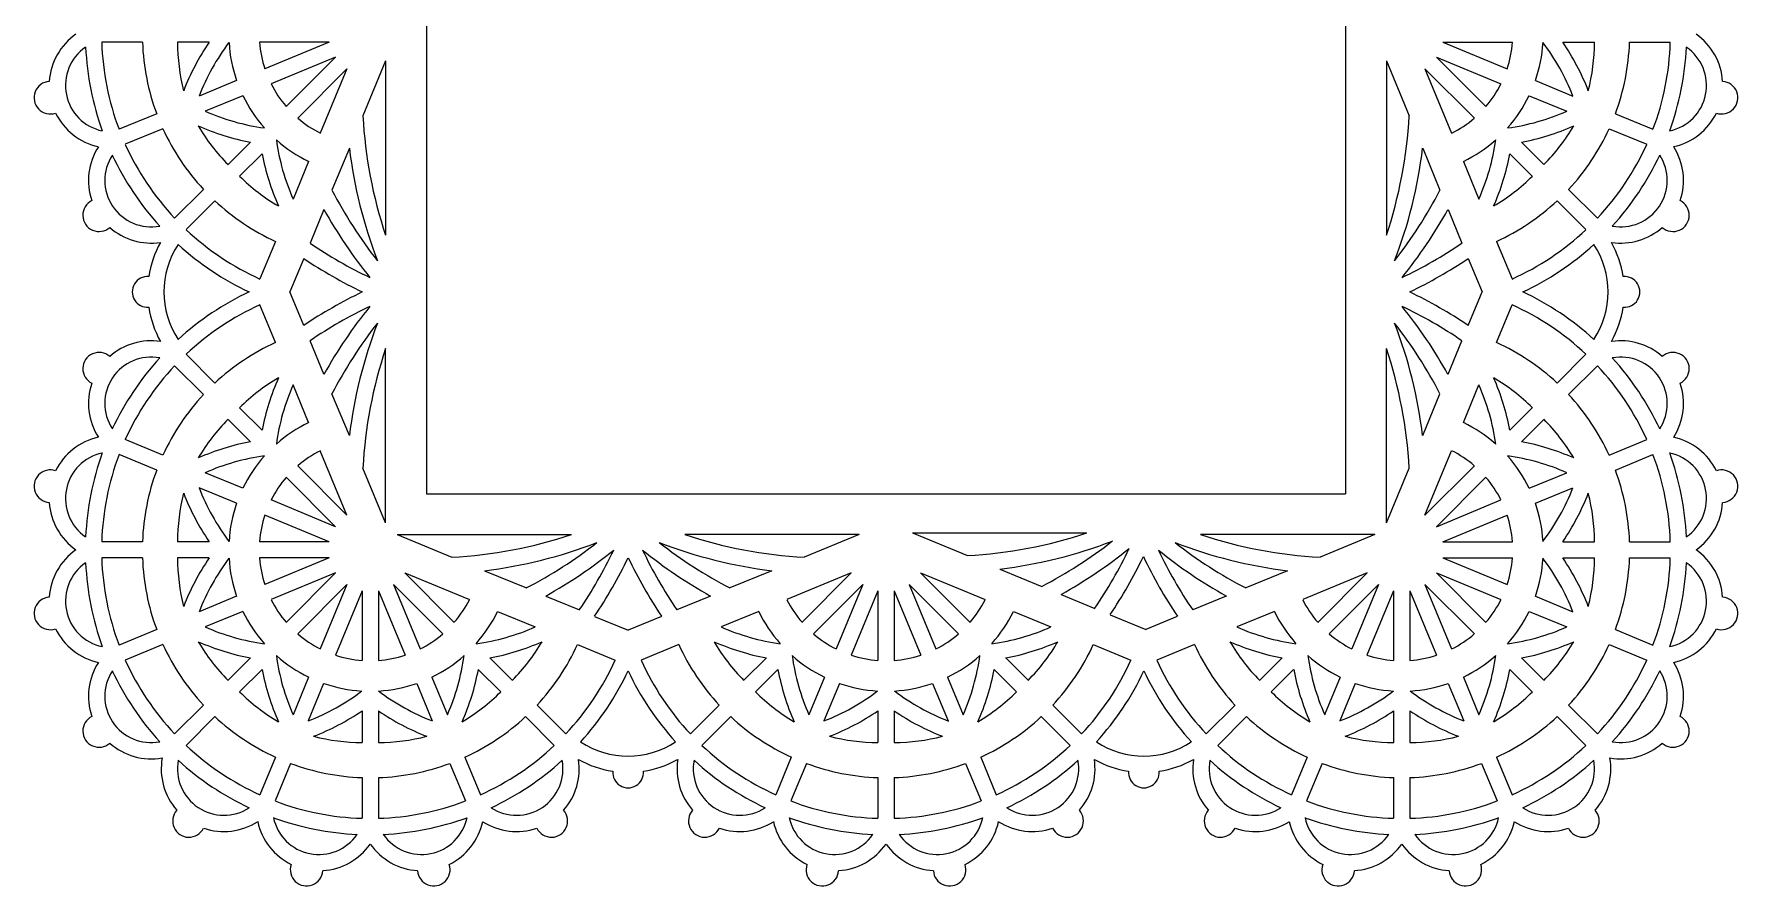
# Model space of a CAD drawing. Extents: x 157 to 457, y 64 to 252.
# Drawn here: x 269 to 457.4, y 63.7 to 157.9 of the extents above; entities that cross this region are included whole.
import ezdxf

# ---------------------------------------------------------------- set-up
doc = ezdxf.new("R2010")
doc.units = 0
doc.layers.get('0').update_dxf_attribs({"linetype": 'CONTINUOUS'})

msp = doc.modelspace()

# ---------------------------------------------------------------- linework, layer by layer
for p, q in [((312.34, 208.69), (312.34, 107.05)), ((413.98, 208.69), (413.98, 107.05)), ((280.95, 156.97), (276.45, 156.97)), ((288.32, 156.97), (284.82, 156.97)), ((301.6, 156.97), (293.89, 156.97)), ((301.6, 156.97), (294.48, 154.02)), ((424.71, 156.97), (431.84, 154.02)), ((424.71, 156.97), (432.43, 156.97)), ((437.99, 156.97), (441.5, 156.97)), ((445.37, 156.97), (449.87, 156.97)), ((302.29, 155.31), (295.17, 152.36)), ((302.29, 155.31), (296.84, 149.85)), ((307.82, 154.91), (305.31, 148.84)), ((307.82, 154.91), (307.82, 135.62)), ((418.49, 154.91), (418.49, 135.62)), ((418.49, 154.91), (421.01, 148.84)), ((424.02, 155.31), (431.15, 152.36)), ((424.02, 155.31), (429.48, 149.85)), ((291.36, 152.73), (287.2, 151.01)), ((303.56, 154.04), (298.11, 148.58)), ((303.56, 154.04), (300.61, 146.91)), ((422.75, 154.04), (425.7, 146.91)), ((422.75, 154.04), (428.21, 148.58)), ((434.96, 152.73), (439.11, 151.01)), ((292.05, 151.06), (287.89, 149.34)), ((434.27, 151.06), (438.43, 149.34)), ((282.52, 149.07), (278.36, 147.34)), ((443.8, 149.07), (447.96, 147.34)), ((283.21, 147.4), (279.05, 145.68)), ((443.11, 147.4), (447.27, 145.68)), ((292.9, 145.92), (290.42, 143.44)), ((303.82, 145.24), (301.9, 140.61)), ((422.5, 145.24), (424.41, 140.61)), ((433.42, 145.92), (435.89, 143.44)), ((294.17, 144.64), (291.69, 142.17)), ((299.32, 143.79), (297.6, 139.63)), ((427, 143.79), (428.72, 139.63)), ((432.14, 144.64), (434.62, 142.17)), ((287.68, 140.7), (284.5, 137.52)), ((288.96, 139.43), (285.78, 136.25)), ((437.36, 139.43), (440.54, 136.25)), ((438.63, 140.7), (441.81, 137.52)), ((301.01, 138.47), (299.47, 134.75)), ((425.3, 138.47), (426.84, 134.75)), ((295.66, 134.95), (293.94, 130.79)), ((430.66, 134.95), (432.38, 130.79)), ((298.77, 133.06), (297.24, 129.36)), ((427.54, 133.06), (429.08, 129.36)), ((298.77, 125.66), (297.24, 129.36)), ((427.54, 125.66), (429.08, 129.36)), ((295.66, 123.76), (293.94, 127.92)), ((430.66, 123.76), (432.38, 127.92)), ((288.96, 119.28), (285.78, 122.47)), ((301.01, 120.25), (299.47, 123.96)), ((307.82, 103.81), (307.82, 123.1)), ((418.49, 103.81), (418.49, 123.1)), ((425.3, 120.25), (426.84, 123.96)), ((437.36, 119.28), (440.54, 122.47)), ((287.68, 118.01), (284.5, 121.19)), ((438.63, 118.01), (441.81, 121.19)), ((299.32, 114.92), (297.6, 119.08)), ((427, 114.92), (428.72, 119.08)), ((303.82, 113.47), (301.9, 118.1)), ((422.5, 113.47), (424.41, 118.1)), ((292.9, 112.8), (290.42, 115.27)), ((294.17, 114.07), (291.69, 116.55)), ((432.14, 114.07), (434.62, 116.55)), ((433.42, 112.8), (435.89, 115.27)), ((282.52, 109.65), (278.36, 111.37)), ((283.21, 111.31), (279.05, 113.03)), ((303.56, 104.68), (300.61, 111.8)), ((422.75, 104.68), (425.7, 111.8)), ((443.11, 111.31), (447.27, 113.03)), ((443.8, 109.65), (447.96, 111.37)), ((292.05, 107.65), (287.89, 109.37)), ((303.56, 104.68), (298.11, 110.13)), ((307.82, 103.81), (305.31, 109.88)), ((418.49, 103.81), (421.01, 109.88)), ((422.75, 104.68), (428.21, 110.13)), ((434.27, 107.65), (438.43, 109.37)), ((291.36, 105.99), (287.2, 107.71)), ((302.29, 103.4), (296.84, 108.86)), ((424.02, 103.4), (429.48, 108.86)), ((434.96, 105.99), (439.11, 107.71)), ((302.29, 103.4), (295.17, 106.36)), ((312.34, 107.05), (413.98, 107.05)), ((424.02, 103.4), (431.15, 106.36)), ((301.6, 101.74), (294.48, 104.69)), ((424.71, 101.74), (431.84, 104.69)), ((280.95, 101.74), (276.45, 101.74)), ((288.32, 101.74), (284.82, 101.74)), ((301.6, 101.74), (293.89, 101.74)), ((309.09, 102.53), (328.38, 102.53)), ((309.09, 102.53), (315.16, 100.02)), ((360.19, 102.53), (340.9, 102.53)), ((360.19, 102.53), (354.12, 100.02)), ((366.09, 102.72), (385.38, 102.72)), ((366.09, 102.72), (372.16, 100.21)), ((417.22, 102.53), (397.93, 102.53)), ((417.22, 102.53), (411.15, 100.02)), ((424.71, 101.74), (432.43, 101.74)), ((437.99, 101.74), (441.5, 101.74)), ((445.37, 101.74), (449.87, 101.74)), ((280.95, 99.94), (276.45, 99.94)), ((288.32, 99.94), (284.82, 99.94)), ((301.6, 99.94), (293.89, 99.94)), ((301.6, 99.94), (294.48, 96.99)), ((424.71, 99.94), (432.43, 99.94)), ((424.71, 99.94), (431.84, 96.99)), ((437.99, 99.94), (441.5, 99.94)), ((445.37, 99.94), (449.87, 99.94)), ((302.29, 98.28), (295.17, 95.33)), ((302.29, 98.28), (296.84, 92.82)), ((309.96, 98.28), (317.09, 95.33)), ((309.96, 98.28), (315.42, 92.82)), ((318.76, 98.53), (323.39, 96.62)), ((350.53, 98.53), (345.9, 96.62)), ((359.32, 98.28), (352.2, 95.33)), ((359.32, 98.28), (353.87, 92.82)), ((366.99, 98.28), (374.12, 95.33)), ((366.99, 98.28), (372.45, 92.82)), ((375.76, 98.72), (380.39, 96.8)), ((407.56, 98.53), (402.93, 96.62)), ((416.35, 98.28), (409.23, 95.33)), ((416.35, 98.28), (410.9, 92.82)), ((424.02, 98.28), (431.15, 95.33)), ((424.02, 98.28), (429.48, 92.82)), ((303.56, 97.01), (298.11, 91.55)), ((303.56, 97.01), (300.61, 89.88)), ((305.23, 96.32), (302.28, 89.19)), ((305.23, 96.32), (305.23, 88.6)), ((307.03, 96.32), (309.98, 89.19)), ((307.03, 96.32), (307.03, 88.6)), ((308.69, 97.01), (314.14, 91.55)), ((308.69, 97.01), (311.64, 89.88)), ((360.59, 97.01), (355.14, 91.55)), ((360.59, 97.01), (357.64, 89.88)), ((362.26, 96.32), (359.31, 89.19)), ((362.26, 96.32), (362.26, 88.6)), ((364.06, 96.32), (367.01, 89.19)), ((364.06, 96.32), (364.06, 88.6)), ((365.72, 97.01), (371.18, 91.55)), ((365.72, 97.01), (368.67, 89.88)), ((417.63, 97.01), (412.17, 91.55)), ((417.63, 97.01), (414.67, 89.88)), ((419.29, 96.32), (416.34, 89.19)), ((419.29, 96.32), (419.29, 88.6)), ((421.09, 96.32), (424.04, 89.19)), ((421.09, 96.32), (421.09, 88.6)), ((422.75, 97.01), (425.7, 89.88)), ((422.75, 97.01), (428.21, 91.55)), ((291.36, 95.7), (287.2, 93.98)), ((325.53, 95.73), (329.25, 94.19)), ((343.75, 95.73), (340.04, 94.19)), ((382.53, 95.91), (386.25, 94.37)), ((400.78, 95.73), (397.07, 94.19)), ((434.96, 95.7), (439.11, 93.98)), ((292.05, 94.03), (287.89, 92.31)), ((320.21, 94.03), (324.36, 92.31)), ((330.94, 93.48), (334.64, 91.95)), ((338.34, 93.48), (334.64, 91.95)), ((349.08, 94.03), (344.92, 92.31)), ((377.24, 94.03), (381.4, 92.31)), ((387.94, 93.67), (391.88, 92.04)), ((395.37, 93.48), (391.88, 92.04)), ((406.11, 94.03), (401.95, 92.31)), ((434.27, 94.03), (438.43, 92.31)), ((282.52, 92.04), (278.36, 90.31)), ((443.8, 92.04), (447.96, 90.31)), ((283.21, 90.37), (279.05, 88.65)), ((292.9, 88.89), (290.42, 86.41)), ((319.35, 88.89), (321.83, 86.41)), ((329.05, 90.37), (333.21, 88.65)), ((340.24, 90.37), (336.08, 88.65)), ((349.93, 88.89), (347.45, 86.41)), ((376.39, 88.89), (378.86, 86.41)), ((386.08, 90.37), (390.24, 88.65)), ((397.27, 90.37), (393.11, 88.65)), ((406.96, 88.89), (404.48, 86.41)), ((433.42, 88.89), (435.89, 86.41)), ((443.11, 90.37), (447.27, 88.65)), ((294.17, 87.61), (291.69, 85.13)), ((299.32, 86.76), (297.6, 82.6)), ((312.93, 86.76), (314.66, 82.6)), ((318.08, 87.61), (320.56, 85.13)), ((351.2, 87.61), (348.72, 85.13)), ((356.35, 86.76), (354.63, 82.6)), ((369.97, 86.76), (371.69, 82.6)), ((375.11, 87.61), (377.59, 85.13)), ((408.23, 87.61), (405.75, 85.13)), ((413.38, 86.76), (411.66, 82.6)), ((427, 86.76), (428.72, 82.6)), ((432.14, 87.61), (434.62, 85.13)), ((300.98, 86.07), (299.26, 81.92)), ((311.27, 86.07), (312.99, 81.92)), ((358.01, 86.07), (356.29, 81.92)), ((368.3, 86.07), (370.02, 81.92)), ((415.04, 86.07), (413.32, 81.92)), ((425.33, 86.07), (427.05, 81.92)), ((287.68, 83.67), (284.5, 80.49)), ((305.23, 83.03), (305.23, 79.53)), ((307.03, 83.03), (307.03, 79.53)), ((324.57, 83.67), (327.75, 80.49)), ((344.72, 83.67), (341.53, 80.49)), ((362.26, 83.03), (362.26, 79.53)), ((364.06, 83.03), (364.06, 79.53)), ((381.6, 83.67), (384.78, 80.49)), ((401.75, 83.67), (398.56, 80.49)), ((419.29, 83.03), (419.29, 79.53)), ((421.09, 83.03), (421.09, 79.53)), ((438.63, 83.67), (441.81, 80.49)), ((288.96, 82.4), (285.78, 79.22)), ((323.3, 82.4), (326.48, 79.22)), ((345.99, 82.4), (342.81, 79.22)), ((380.33, 82.4), (383.51, 79.22)), ((403.02, 82.4), (399.84, 79.22)), ((437.36, 82.4), (440.54, 79.22)), ((295.66, 77.92), (293.94, 73.76)), ((316.6, 77.92), (318.32, 73.76)), ((352.69, 77.92), (350.97, 73.76)), ((373.63, 77.92), (375.35, 73.76)), ((409.72, 77.92), (408, 73.76)), ((430.66, 77.92), (432.38, 73.76)), ((297.32, 77.23), (295.6, 73.07)), ((305.23, 75.66), (305.23, 71.16)), ((307.03, 75.66), (307.03, 71.16)), ((314.93, 77.23), (316.65, 73.07)), ((354.35, 77.23), (352.63, 73.07)), ((362.26, 75.66), (362.26, 71.16)), ((364.06, 75.66), (364.06, 71.16)), ((371.96, 77.23), (373.69, 73.07)), ((411.38, 77.23), (409.66, 73.07)), ((419.29, 75.66), (419.29, 71.16)), ((421.09, 75.66), (421.09, 71.16)), ((428.99, 77.23), (430.72, 73.07))]:
    msp.add_line(p, q)
for centre, radius, start, end in [((277.56, 152.19), 6.93, 124.9689, 176.3342), ((277.56, 152.19), 5.13, 124.3548, 258.1452), ((306.13, 157.87), 31.5, 182.6273, 199.8727), ((306.13, 157.87), 29.7, 181.7367, 200.7633), ((306.13, 157.87), 25.2, 182.0469, 200.4531), ((306.47, 157.04), 21.66, 180.1812, 194.5129), ((310.02, 142.15), 26.28, 145.6734, 158.9005), ((310.02, 142.15), 24.48, 142.8413, 158.7967), ((306.13, 157.87), 15.64, 183.42, 199.2013), ((306.13, 157.87), 12.27, 184.206, 198.294), ((420.19, 157.87), 12.27, 341.706, 355.794), ((420.19, 157.87), 15.64, 340.7987, 356.58), ((416.29, 142.15), 24.48, 21.2033, 37.1587), ((416.29, 142.15), 26.28, 21.0995, 34.3266), ((419.84, 157.04), 21.66, 345.4871, 359.8188), ((420.19, 157.87), 25.2, 339.5469, 357.9531), ((420.19, 157.87), 29.7, 339.2367, 358.2633), ((448.75, 152.19), 5.13, 281.8548, 55.6452), ((420.19, 157.87), 31.5, 340.1273, 357.3727), ((448.75, 152.19), 6.93, 3.6658, 55.0311), ((270.76, 150.84), 1.8, 93.7921, 288.7079), ((455.55, 150.84), 1.8, 251.2921, 86.2079), ((306.13, 157.87), 15.64, 205.7987, 221.58), ((306.13, 157.87), 12.27, 206.706, 220.794), ((420.19, 157.87), 12.27, 319.206, 333.294), ((420.19, 157.87), 15.64, 318.42, 334.2013), ((277.56, 152.19), 6.93, 206.1658, 257.5311), ((297.77, 171.74), 24.48, 246.2033, 262.1587), ((355.75, 151.58), 50.51, 183.1135, 198.4224), ((370.57, 151.58), 50.51, 341.5776, 356.8865), ((428.55, 171.74), 24.48, 277.8413, 293.7967), ((448.75, 152.19), 6.93, 282.4689, 333.8342), ((306.13, 157.87), 25.2, 204.5469, 222.9531), ((297.77, 171.74), 26.28, 246.0995, 259.3266), ((305.78, 158.7), 21.66, 210.4871, 224.8188), ((306.13, 157.87), 12.27, 229.206, 243.294), ((420.19, 157.87), 12.27, 296.706, 310.794), ((428.55, 171.74), 26.28, 280.6734, 293.9005), ((420.53, 158.7), 21.66, 315.1812, 329.5129), ((420.19, 157.87), 25.2, 317.0469, 335.4531), ((281.91, 141.69), 6.93, 147.4689, 198.8342), ((306.13, 157.87), 29.7, 204.2367, 223.2633), ((320, 149.51), 24.48, 187.8413, 203.7967), ((306.13, 157.87), 15.64, 228.42, 244.2013), ((355.75, 151.58), 52.31, 186.9595, 201.0342), ((370.57, 151.58), 52.31, 338.9658, 353.0405), ((420.19, 157.87), 15.64, 295.7987, 311.58), ((406.32, 149.51), 24.48, 336.2033, 352.1587), ((420.19, 157.87), 29.7, 316.7367, 335.7633), ((444.41, 141.69), 6.93, 341.1658, 32.5311), ((281.91, 141.69), 5.13, 146.8548, 280.6452), ((306.13, 157.87), 31.5, 205.1273, 222.3727), ((320, 149.51), 26.28, 190.6734, 203.9005), ((406.32, 149.51), 26.28, 336.0995, 349.3266), ((420.19, 157.87), 31.5, 317.6273, 334.8727), ((444.41, 141.69), 5.13, 259.3548, 33.1452), ((306.96, 157.53), 21.66, 225.1812, 239.5129), ((419.36, 157.53), 21.66, 300.4871, 314.8188), ((276.15, 137.84), 1.8, 116.2921, 311.2079), ((306.13, 157.87), 25.2, 227.0469, 245.4531), ((346.73, 163.89), 50.51, 207.4378, 217.9828), ((379.58, 163.89), 50.51, 322.0172, 332.5622), ((420.19, 157.87), 25.2, 294.5469, 312.9531), ((450.17, 137.84), 1.8, 228.7921, 63.7079), ((346.73, 163.89), 52.31, 209.0762, 219.0277), ((379.58, 163.89), 52.31, 320.9723, 330.9238), ((281.91, 141.69), 6.93, 228.6658, 278.4763), ((306.13, 157.87), 29.7, 226.7367, 245.7633), ((420.19, 157.87), 29.7, 294.2367, 313.2633), ((444.41, 141.69), 6.93, 261.5237, 311.3342), ((292.75, 129.36), 11.24, 150.8556, 171.3292), ((292.75, 129.36), 9.44, 146.25, 213.75), ((306.13, 157.87), 31.5, 227.6273, 244.8727), ((327.88, 176.52), 50.51, 235.7786, 244.4472), ((398.43, 176.52), 50.51, 295.5528, 304.2214), ((420.19, 157.87), 31.5, 295.1273, 312.3727), ((433.56, 129.36), 9.44, 326.25, 33.75), ((433.56, 129.36), 11.24, 8.6708, 29.1444), ((327.88, 176.52), 52.31, 236.1873, 244.3661), ((398.43, 176.52), 52.31, 295.6339, 303.8127), ((281.51, 129.36), 1.7, 85.6646, 274.3354), ((444.81, 129.36), 1.7, 265.6646, 94.3354), ((306.13, 100.84), 31.5, 115.1273, 132.3727), ((327.88, 82.19), 52.31, 115.6339, 123.8127), ((398.43, 82.19), 52.31, 56.1873, 64.3661), ((420.19, 100.84), 31.5, 47.6273, 64.8727), ((292.75, 129.36), 11.24, 188.6708, 209.1444), ((306.13, 100.84), 29.7, 114.2367, 133.2633), ((327.88, 82.19), 50.51, 115.5528, 124.2214), ((346.73, 94.82), 52.31, 140.9723, 150.9238), ((398.43, 82.19), 50.51, 55.7786, 64.4472), ((379.58, 94.82), 52.31, 29.0762, 39.0277), ((420.19, 100.84), 29.7, 46.7367, 65.7633), ((433.56, 129.36), 11.24, 330.8556, 351.3292), ((346.73, 94.82), 50.51, 142.0172, 152.5622), ((355.75, 107.13), 52.31, 158.9658, 173.0405), ((370.57, 107.13), 52.31, 6.9595, 21.0342), ((379.58, 94.82), 50.51, 27.4378, 37.9828), ((276.15, 120.87), 1.8, 48.7921, 243.7079), ((281.91, 117.02), 6.93, 81.5237, 131.3342), ((306.13, 100.84), 25.2, 114.5469, 132.9531), ((355.75, 107.13), 50.51, 161.5776, 176.8865), ((370.57, 107.13), 50.51, 3.1135, 18.4224), ((420.19, 100.84), 25.2, 47.0469, 65.4531), ((444.41, 117.02), 6.93, 48.6658, 98.4763), ((450.17, 120.87), 1.8, 296.2921, 131.2079), ((281.91, 117.02), 5.13, 79.3548, 213.1452), ((306.13, 100.84), 31.5, 137.6273, 154.8727), ((306.13, 100.84), 29.7, 136.7367, 155.7633), ((420.19, 100.84), 29.7, 24.2367, 43.2633), ((444.41, 117.02), 5.13, 326.8548, 100.6452), ((420.19, 100.84), 31.5, 25.1273, 42.3727), ((281.91, 117.02), 6.93, 161.1658, 212.5311), ((306.96, 101.19), 21.66, 120.4871, 134.8188), ((320, 109.2), 26.28, 156.0995, 169.3266), ((320, 109.2), 24.48, 156.2033, 172.1587), ((406.32, 109.2), 24.48, 7.8413, 23.7967), ((419.36, 101.19), 21.66, 45.1812, 59.5129), ((406.32, 109.2), 26.28, 10.6734, 23.9005), ((444.41, 117.02), 6.93, 327.4689, 18.8342), ((306.13, 100.84), 25.2, 137.0469, 155.4531), ((420.19, 100.84), 25.2, 24.5469, 42.9531), ((305.78, 100.01), 21.66, 135.1812, 149.5129), ((306.13, 100.84), 15.64, 115.7987, 131.58), ((420.19, 100.84), 15.64, 48.42, 64.2013), ((420.53, 100.01), 21.66, 30.4871, 44.8188), ((277.56, 106.52), 6.93, 102.4689, 153.8342), ((448.75, 106.52), 6.93, 26.1658, 77.5311), ((277.56, 106.52), 5.13, 101.8548, 235.6452), ((306.13, 100.84), 31.5, 160.1273, 177.3727), ((306.13, 100.84), 29.7, 159.2367, 178.2633), ((297.77, 86.97), 26.28, 100.6734, 113.9005), ((297.77, 86.97), 24.48, 97.8413, 113.7967), ((306.13, 100.84), 15.64, 138.42, 154.2013), ((306.13, 100.84), 12.27, 116.706, 130.794), ((420.19, 100.84), 12.27, 49.206, 63.294), ((420.19, 100.84), 15.64, 25.7987, 41.58), ((428.55, 86.97), 24.48, 66.2033, 82.1587), ((428.55, 86.97), 26.28, 66.0995, 79.3266), ((420.19, 100.84), 29.7, 1.7367, 20.7633), ((420.19, 100.84), 31.5, 2.6273, 19.8727), ((448.75, 106.52), 5.13, 304.3548, 78.1452), ((270.76, 107.88), 1.8, 71.2921, 266.2079), ((306.13, 100.84), 25.2, 159.5469, 177.9531), ((420.19, 100.84), 25.2, 2.0469, 20.4531), ((455.55, 107.88), 1.8, 273.7921, 108.7079), ((310.02, 116.56), 24.48, 201.2033, 217.1587), ((306.13, 100.84), 12.27, 139.206, 153.294), ((420.19, 100.84), 12.27, 26.706, 40.794), ((416.29, 116.56), 24.48, 322.8413, 338.7967), ((277.56, 106.52), 6.93, 183.6658, 235.0311), ((306.47, 101.67), 21.66, 165.4871, 179.8188), ((310.02, 116.56), 26.28, 201.0995, 214.3266), ((306.13, 100.84), 15.64, 160.7987, 176.58), ((420.19, 100.84), 15.64, 3.42, 19.2013), ((416.29, 116.56), 26.28, 325.6734, 338.9005), ((419.84, 101.67), 21.66, 0.1812, 14.5129), ((448.75, 106.52), 6.93, 304.9689, 356.3342), ((306.13, 100.84), 12.27, 161.706, 175.794), ((420.19, 100.84), 12.27, 4.206, 18.294), ((312.42, 150.46), 50.51, 273.1135, 288.4224), ((356.87, 150.46), 50.51, 251.5776, 266.8865), ((369.42, 150.64), 50.51, 273.1135, 288.4224), ((369.42, 150.64), 52.31, 276.9595, 291.0342), ((357.11, 141.63), 50.51, 297.4378, 307.9828), ((413.9, 150.46), 50.51, 251.5776, 266.8865), ((277.56, 95.16), 6.93, 124.9689, 176.3342), ((306.13, 100.84), 29.7, 181.7367, 200.7633), ((306.13, 100.84), 25.2, 182.0469, 200.4531), ((306.47, 100.01), 21.66, 180.1812, 194.5129), ((310.02, 85.12), 26.28, 145.6734, 158.9005), ((310.02, 85.12), 24.48, 142.8413, 158.7967), ((306.13, 100.84), 15.64, 183.42, 199.2013), ((306.13, 100.84), 12.27, 184.206, 198.294), ((312.42, 150.46), 52.31, 276.9595, 291.0342), ((300.11, 141.45), 50.51, 297.4378, 307.9828), ((300.11, 141.45), 52.31, 299.0762, 309.0277), ((287.48, 122.6), 50.51, 325.7786, 334.4472), ((287.48, 122.6), 52.31, 326.1873, 334.3661), ((381.81, 122.6), 52.31, 205.6339, 213.8127), ((381.81, 122.6), 50.51, 205.5528, 214.2214), ((369.18, 141.45), 52.31, 230.9723, 240.9238), ((369.18, 141.45), 50.51, 232.0172, 242.5622), ((356.87, 150.46), 52.31, 248.9658, 263.0405), ((357.11, 141.63), 52.31, 299.0762, 309.0277), ((344.48, 122.78), 50.51, 325.7786, 334.4472), ((344.48, 122.78), 52.31, 326.1873, 334.2919), ((438.84, 122.6), 52.31, 205.4826, 213.8127), ((438.84, 122.6), 50.51, 205.5528, 214.2214), ((426.21, 141.45), 52.31, 230.9723, 240.9238), ((426.21, 141.45), 50.51, 232.0172, 242.5622), ((413.9, 150.46), 52.31, 248.9658, 263.0405), ((420.19, 100.84), 12.27, 341.706, 355.794), ((420.19, 100.84), 15.64, 340.7987, 356.58), ((416.29, 85.12), 24.48, 21.2033, 37.1587), ((416.29, 85.12), 26.28, 21.0995, 34.3266), ((419.84, 100.01), 21.66, 345.4871, 359.8188), ((420.19, 100.84), 25.2, 339.5469, 357.9531), ((420.19, 100.84), 29.7, 339.2367, 358.2633), ((448.75, 95.16), 6.93, 3.6658, 55.0311), ((277.56, 95.16), 5.13, 124.3548, 258.1452), ((306.13, 100.84), 31.5, 182.6273, 199.8727), ((448.75, 95.16), 5.13, 281.8548, 55.6452), ((420.19, 100.84), 31.5, 340.1273, 357.3727), ((270.76, 93.81), 1.8, 93.7921, 288.7079), ((306.13, 100.84), 12.27, 206.706, 220.794), ((306.13, 100.84), 12.27, 319.206, 333.294), ((363.16, 100.84), 12.27, 206.706, 220.794), ((363.16, 100.84), 12.27, 319.206, 333.294), ((420.19, 100.84), 12.27, 206.706, 220.794), ((420.19, 100.84), 12.27, 319.206, 333.294), ((455.55, 93.81), 1.8, 251.2921, 86.2079), ((297.77, 114.71), 24.48, 246.2033, 262.1587), ((306.13, 100.84), 15.64, 205.7987, 221.58), ((306.13, 100.84), 15.64, 318.42, 334.2013), ((314.49, 114.71), 24.48, 277.8413, 293.7967), ((354.8, 114.71), 24.48, 246.2033, 262.1587), ((363.16, 100.84), 15.64, 205.7987, 221.58), ((363.16, 100.84), 15.64, 318.42, 334.2013), ((371.52, 114.71), 24.48, 277.8413, 293.7967), ((411.83, 114.71), 24.48, 246.2033, 262.1587), ((420.19, 100.84), 15.64, 205.7987, 221.58), ((420.19, 100.84), 15.64, 318.42, 334.2013), ((428.55, 114.71), 24.48, 277.8413, 293.7967), ((277.56, 95.16), 6.93, 206.1658, 257.5311), ((297.77, 114.71), 26.28, 246.0995, 259.3266), ((305.78, 101.67), 21.66, 210.4871, 224.8188), ((306.13, 100.84), 12.27, 229.206, 243.294), ((306.13, 100.84), 12.27, 296.706, 310.794), ((314.49, 114.71), 26.28, 280.6734, 293.9005), ((306.47, 101.67), 21.66, 315.1812, 329.5129), ((362.81, 101.67), 21.66, 210.4871, 224.8188), ((354.8, 114.71), 26.28, 246.0995, 259.3266), ((363.16, 100.84), 12.27, 229.206, 243.294), ((363.16, 100.84), 12.27, 296.706, 310.794), ((371.52, 114.71), 26.28, 280.6734, 293.9005), ((363.5, 101.67), 21.66, 315.1812, 329.5129), ((411.83, 114.71), 26.28, 246.0995, 259.3266), ((419.84, 101.67), 21.66, 210.4871, 224.8188), ((420.19, 100.84), 12.27, 229.206, 243.294), ((420.19, 100.84), 12.27, 296.706, 310.794), ((428.55, 114.71), 26.28, 280.6734, 293.9005), ((420.53, 101.67), 21.66, 315.1812, 329.5129), ((448.75, 95.16), 6.93, 282.4689, 333.8342), ((306.13, 100.84), 29.7, 204.2367, 223.2633), ((306.13, 100.84), 25.2, 204.5469, 222.9531), ((320, 92.48), 24.48, 187.8413, 203.7967), ((306.13, 100.84), 15.64, 228.42, 244.2013), ((306.13, 100.84), 12.27, 251.706, 265.794), ((306.13, 100.84), 12.27, 274.206, 288.294), ((306.13, 100.84), 15.64, 295.7987, 311.58), ((292.26, 92.48), 24.48, 336.2033, 352.1587), ((306.13, 100.84), 25.2, 317.0469, 335.4531), ((306.13, 100.84), 29.7, 316.7367, 335.7633), ((363.16, 100.84), 29.7, 204.2367, 223.2633), ((363.16, 100.84), 25.2, 204.5469, 222.9531), ((377.03, 92.48), 24.48, 187.8413, 203.7967), ((363.16, 100.84), 15.64, 228.42, 244.2013), ((363.16, 100.84), 12.27, 251.706, 265.794), ((363.16, 100.84), 12.27, 274.206, 288.294), ((363.16, 100.84), 15.64, 295.7987, 311.58), ((349.29, 92.48), 24.48, 336.2033, 352.1969), ((363.16, 100.84), 25.2, 317.0469, 335.4531), ((363.16, 100.84), 29.7, 316.7367, 335.7633), ((420.19, 100.84), 29.7, 204.2367, 223.2633), ((420.19, 100.84), 25.2, 204.5469, 222.9531), ((434.06, 92.48), 24.48, 187.8413, 203.7967), ((420.19, 100.84), 15.64, 228.42, 244.2013), ((420.19, 100.84), 12.27, 251.706, 265.794), ((420.19, 100.84), 12.27, 274.206, 288.294), ((420.19, 100.84), 15.64, 295.7987, 311.58), ((406.32, 92.48), 24.48, 336.2033, 352.1587), ((420.19, 100.84), 25.2, 317.0469, 335.4531), ((420.19, 100.84), 29.7, 316.7367, 335.7633), ((281.91, 84.66), 6.93, 147.4689, 198.8342), ((281.91, 84.66), 5.13, 146.8548, 280.6452), ((306.13, 100.84), 31.5, 205.1273, 222.3727), ((320, 92.48), 26.28, 190.6734, 203.9005), ((292.26, 92.48), 26.28, 336.0995, 349.3266), ((306.13, 100.84), 31.5, 317.6273, 334.8727), ((363.16, 100.84), 31.5, 205.1273, 222.3727), ((377.03, 92.48), 26.28, 190.6734, 203.9005), ((349.29, 92.48), 26.28, 336.0995, 349.3266), ((363.16, 100.84), 31.5, 317.6273, 334.8727), ((420.19, 100.84), 31.5, 205.1273, 222.3727), ((434.06, 92.48), 26.28, 190.6734, 203.9005), ((406.32, 92.48), 26.28, 336.0995, 349.3266), ((444.41, 84.66), 5.13, 259.3548, 33.1452), ((420.19, 100.84), 31.5, 317.6273, 334.8727), ((444.41, 84.66), 6.93, 341.1658, 32.5311), ((306.96, 100.5), 21.66, 225.1812, 239.5129), ((290.41, 104.74), 24.48, 291.2033, 307.1969), ((306.13, 100.84), 15.64, 250.7987, 266.58), ((321.85, 104.74), 24.48, 232.8031, 248.7967), ((306.13, 100.84), 15.64, 273.42, 289.2013), ((305.3, 100.5), 21.66, 300.4871, 314.8188), ((363.99, 100.5), 21.66, 225.1812, 239.5129), ((347.44, 104.74), 24.48, 291.2033, 307.1587), ((363.16, 100.84), 15.64, 250.7987, 266.58), ((363.16, 100.84), 15.64, 273.42, 289.2013), ((378.88, 104.74), 24.48, 232.8413, 248.8624), ((362.33, 100.5), 21.66, 300.4871, 314.8188), ((421.02, 100.5), 21.66, 225.1812, 239.5129), ((404.47, 104.74), 24.48, 291.2033, 307.1969), ((420.19, 100.84), 15.64, 250.7987, 266.58), ((435.91, 104.74), 24.48, 232.8031, 248.7967), ((420.19, 100.84), 15.64, 273.42, 289.2013), ((419.36, 100.5), 21.66, 300.4871, 314.8188), ((290.41, 104.74), 26.28, 291.0995, 304.3266), ((321.85, 104.74), 26.28, 235.6734, 248.9005), ((347.44, 104.74), 26.28, 291.0995, 304.3266), ((378.88, 104.74), 26.28, 235.6734, 248.9005), ((404.47, 104.74), 26.28, 291.0995, 304.3266), ((435.91, 104.74), 26.28, 235.6734, 248.9005), ((276.15, 80.81), 1.8, 116.2921, 311.2079), ((306.13, 100.84), 25.2, 227.0469, 245.4531), ((306.13, 100.84), 25.2, 294.5469, 312.9531), ((363.16, 100.84), 25.2, 227.0469, 245.4531), ((363.16, 100.84), 25.2, 294.5469, 312.9531), ((420.19, 100.84), 25.2, 227.0469, 245.4531), ((420.19, 100.84), 25.2, 294.5469, 312.9531), ((450.17, 80.81), 1.8, 228.7921, 63.7079), ((281.91, 84.66), 6.93, 228.6658, 280.0311), ((306.13, 100.84), 29.7, 226.7367, 245.7633), ((305.3, 101.19), 21.66, 255.4871, 269.8188), ((306.96, 101.19), 21.66, 270.1812, 284.5129), ((306.13, 100.84), 29.7, 294.2367, 313.2633), ((334.64, 87.47), 9.44, 236.25, 303.75), ((363.16, 100.84), 29.7, 226.7367, 245.7633), ((362.33, 101.19), 21.66, 255.4871, 269.8188), ((363.99, 101.19), 21.66, 270.1812, 284.5129), ((363.16, 100.84), 29.7, 294.2367, 313.2633), ((391.67, 87.47), 9.44, 236.25, 303.75), ((420.19, 100.84), 29.7, 226.7367, 245.7633), ((419.36, 101.19), 21.66, 255.4871, 269.8188), ((421.02, 101.19), 21.66, 270.1812, 284.5129), ((420.19, 100.84), 29.7, 294.2367, 313.2633), ((444.41, 84.66), 6.93, 259.9689, 311.3342), ((289.95, 76.62), 6.93, 169.9689, 221.3342), ((289.95, 76.62), 5.13, 169.3548, 303.1452), ((306.13, 100.84), 31.5, 227.6273, 244.8727), ((322.31, 76.62), 5.13, 236.8548, 10.6452), ((306.13, 100.84), 31.5, 295.1273, 312.3727), ((322.31, 76.62), 6.93, 318.6658, 8.4763), ((334.64, 87.47), 11.24, 240.8556, 261.3292), ((334.64, 87.47), 11.24, 278.6708, 299.1444), ((346.98, 76.62), 6.93, 171.5237, 221.3342), ((346.98, 76.62), 5.13, 169.3548, 303.1452), ((363.16, 100.84), 31.5, 227.6273, 244.8727), ((379.34, 76.62), 5.13, 236.8548, 10.6452), ((363.16, 100.84), 31.5, 295.1273, 312.3727), ((379.34, 76.62), 6.93, 318.6658, 8.4763), ((391.67, 87.47), 11.24, 240.8556, 261.3292), ((391.67, 87.47), 11.24, 278.6708, 299.1444), ((404.01, 76.62), 6.93, 171.5237, 221.3342), ((404.01, 76.62), 5.13, 169.3548, 303.1452), ((420.19, 100.84), 31.5, 227.6273, 244.8727), ((436.37, 76.62), 5.13, 236.8548, 10.6452), ((420.19, 100.84), 31.5, 295.1273, 312.3727), ((436.37, 76.62), 6.93, 318.6658, 10.0311), ((306.13, 100.84), 25.2, 249.5469, 267.9531), ((306.13, 100.84), 25.2, 272.0469, 290.4531), ((334.64, 76.22), 1.7, 175.6646, 4.3354), ((363.16, 100.84), 25.2, 249.5469, 267.9531), ((363.16, 100.84), 25.2, 272.0469, 290.4531), ((391.67, 76.22), 1.7, 175.6646, 4.3354), ((420.19, 100.84), 25.2, 249.5469, 267.9531), ((420.19, 100.84), 25.2, 272.0469, 290.4531), ((286.09, 70.86), 1.8, 138.7921, 333.7079), ((306.13, 100.84), 29.7, 249.2367, 268.2633), ((306.13, 100.84), 29.7, 271.7367, 290.7633), ((326.16, 70.86), 1.8, 206.2921, 41.2079), ((343.12, 70.86), 1.8, 138.7921, 333.7079), ((363.16, 100.84), 29.7, 249.2367, 268.2633), ((363.16, 100.84), 29.7, 271.7367, 290.7633), ((383.19, 70.86), 1.8, 206.2921, 41.2079), ((400.15, 70.86), 1.8, 138.7921, 333.7079), ((420.19, 100.84), 29.7, 249.2367, 268.2633), ((420.19, 100.84), 29.7, 271.7367, 290.7633), ((440.22, 70.86), 1.8, 206.2921, 41.2079), ((289.95, 76.62), 6.93, 251.1658, 302.5311), ((300.45, 72.28), 6.93, 192.4689, 243.8342), ((300.45, 72.28), 5.13, 191.8548, 325.6452), ((306.13, 100.84), 31.5, 250.1273, 267.3727), ((306.13, 100.84), 31.5, 272.6273, 289.8727), ((311.81, 72.28), 5.13, 214.3548, 348.1452), ((311.81, 72.28), 6.93, 296.1658, 347.5311), ((322.31, 76.62), 6.93, 237.4689, 288.8342), ((346.98, 76.62), 6.93, 251.1658, 302.5311), ((357.48, 72.28), 6.93, 192.4689, 243.8342), ((357.48, 72.28), 5.13, 191.8548, 325.6452), ((363.16, 100.84), 31.5, 250.1273, 267.3727), ((363.16, 100.84), 31.5, 272.6273, 289.8727), ((368.84, 72.28), 5.13, 214.3548, 348.1452), ((368.84, 72.28), 6.93, 296.1658, 347.5311), ((379.34, 76.62), 6.93, 237.4689, 288.8342), ((404.01, 76.62), 6.93, 251.1658, 302.5311), ((414.51, 72.28), 6.93, 192.4689, 243.8342), ((414.51, 72.28), 5.13, 191.8548, 325.6452), ((420.19, 100.84), 31.5, 250.1273, 267.3727), ((425.87, 72.28), 5.13, 214.3548, 348.1452), ((420.19, 100.84), 31.5, 272.6273, 289.8727), ((425.87, 72.28), 6.93, 296.1658, 347.5311), ((436.37, 76.62), 6.93, 237.4689, 288.8342), ((300.45, 72.28), 6.93, 273.6658, 325.0311), ((311.81, 72.28), 6.93, 214.9689, 266.3342), ((357.48, 72.28), 6.93, 273.6658, 325.0311), ((368.84, 72.28), 6.93, 214.9689, 266.3342), ((414.51, 72.28), 6.93, 273.6658, 325.0311), ((425.87, 72.28), 6.93, 214.9689, 266.3342), ((299.09, 65.47), 1.8, 161.2921, 356.2079), ((313.16, 65.47), 1.8, 183.7921, 18.7079), ((356.12, 65.47), 1.8, 161.2921, 356.2079), ((370.19, 65.47), 1.8, 183.7921, 18.7079), ((413.15, 65.47), 1.8, 161.2921, 356.2079), ((427.22, 65.47), 1.8, 183.7921, 18.7079)]:
    msp.add_arc(centre, radius, start, end)

doc.saveas('drawing.dxf')
